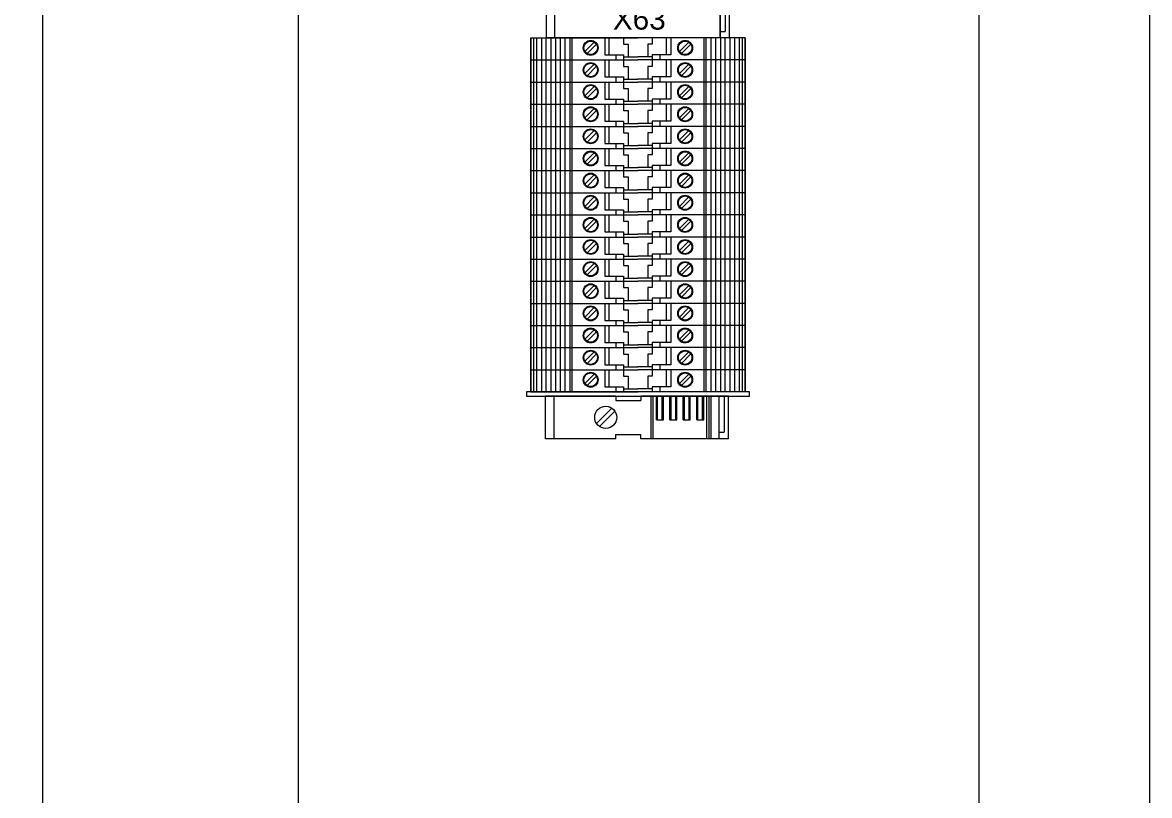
# Model space of a CAD drawing. Header units: millimetres. Extents: x -5035 to 14510, y -7775 to 12.
# Drawn here: x 1304.4 to 1569.2, y -2816.3 to -2634.7 of the extents above; entities that cross this region are included whole.
import ezdxf
from ezdxf.enums import TextEntityAlignment as Align

# ---------------------------------------------------------------- set-up
doc = ezdxf.new("R2010")
doc.units = ezdxf.units.MM
doc.layers.add('eProC - L2', color=41, linetype='Continuous', lineweight=20)
doc.styles.get("Standard").update_dxf_attribs({"font": 'arial.ttf'})

# ---------------------------------------------------------------- blocks, each defined once
blk = doc.blocks.new('eProC_Z_EK1+I-RE1')
at = {"layer": 'eProC - L2'}
for p, q in [((0, 0), (0, -20.65)), ((10, 0), (0, 0)), ((10, 0), (10, -43)), ((0, -1), (8.5, -1)), ((10, -2.2), (0, -2.2)), ((8.5, -2.2), (8.5, -1)), ((0, -4.2), (1, -4.2)), ((1, -4.59), (0, -4.59)), ((1, -5.09), (0, -5.09)), ((1, -5.84), (0, -5.84)), ((1, -6.11), (0, -6.11)), ((1, -7.21), (0, -7.21)), ((1, -7.49), (0, -7.49)), ((1, -8.99), (0, -8.99)), ((1, -9.26), (0, -9.26)), ((1, -10.36), (0, -10.36)), ((1, -10.64), (0, -10.64)), ((1, -12.14), (0, -12.14)), ((1, -12.42), (0, -12.42)), ((1, -13.52), (0, -13.52)), ((1, -13.79), (0, -13.79)), ((1, -15.29), (0, -15.29)), ((1, -15.57), (0, -15.57)), ((1, -16.67), (0, -16.67)), ((1, -16.94), (0, -16.94)), ((1, -17.69), (0, -17.69)), ((1, -18.19), (0, -18.19)), ((0, -20.65), (1, -20.65)), ((1, -26.45), (1, -20.65)), ((0, -26.45), (0, -43)), ((0, -26.45), (1, -26.45)), ((10, -41), (0, -41)), ((10, -43), (0, -43))]:
    blk.add_line(p, q, dxfattribs=at)
blk.add_lwpolyline([(10, -41), (1, -41), (1, -2.2), (10, -2.2)], close=True, dxfattribs=at)
blk.add_attdef('XXXX.X', text='', height=5, rotation=90, dxfattribs=at).set_placement((8.07, -21.18), align=Align.CENTER)
blk = doc.blocks.new('eProC_Z_00')
at = {"layer": 'eProC - L2'}
blk.add_lwpolyline([(0.99, 0), (0, 0), (0, -52.4), (0.99, -52.4)], close=True, dxfattribs=at)
blk = doc.blocks.new('eProC_Z_EK1')
at = {"layer": 'eProC - L2'}
for p, q in [((0, 0), (0, -20.65)), ((10, 0), (0, 0)), ((10, 0), (10, -20.65)), ((0, -1), (8.5, -1)), ((10, -2.2), (0, -2.2)), ((8.5, -2.2), (8.5, -1)), ((0, -4.2), (10, -4.2)), ((10, -4.59), (0, -4.59)), ((10, -5.09), (0, -5.09)), ((5.6, -5.84), (0, -5.84)), ((5.6, -6.11), (0, -6.11)), ((5.6, -7.21), (0, -7.21)), ((5.6, -7.49), (0, -7.49)), ((5.6, -7.49), (5.6, -5.84)), ((5.6, -8.99), (0, -8.99)), ((5.6, -9.26), (0, -9.26)), ((5.6, -10.36), (0, -10.36)), ((5.6, -10.64), (5.6, -8.99)), ((5.6, -10.64), (0, -10.64)), ((5.6, -12.14), (0, -12.14)), ((5.6, -12.42), (0, -12.42)), ((5.6, -13.79), (5.6, -12.14)), ((5.6, -13.52), (0, -13.52)), ((5.6, -13.79), (0, -13.79)), ((5.6, -15.29), (0, -15.29)), ((5.6, -15.57), (0, -15.57)), ((5.6, -16.94), (5.6, -15.29)), ((5.6, -16.67), (0, -16.67)), ((5.6, -16.94), (0, -16.94)), ((10, -17.69), (0, -17.69)), ((10, -18.19), (0, -18.19)), ((0, -20.65), (1, -20.65)), ((1, -26.45), (1, -20.65)), ((9, -26.45), (9, -20.65)), ((10, -20.65), (9, -20.65)), ((0, -26.45), (0, -43)), ((0, -26.45), (1, -26.45)), ((10, -26.45), (9, -26.45)), ((10, -26.45), (10, -43)), ((6.45, -31.01), (2.84, -27.4)), ((7.16, -30.3), (3.55, -26.69)), ((10, -41), (0, -41)), ((10, -43), (0, -43))]:
    blk.add_line(p, q, dxfattribs=at)
blk.add_circle((5, -28.85), 2.6, dxfattribs=at)

msp = doc.modelspace()

# ---------------------------------------------------------------- linework, layer by layer
at = {"layer": 'eProC - L2'}
for p, q in [((1569.21, -1759.46), (1569.21, -2759.46)), ((1423.81, -2638.25), (1449.01, -2638.25)), ((1423.81, -2643.45), (1423.81, -2638.25)), ((1423.81, -2638.25), (1423.81, -2643.45)), ((1424.51, -2638.25), (1424.51, -2643.45)), ((1425.17, -2638.25), (1425.17, -2643.45)), ((1426.33, -2638.25), (1426.33, -2643.45)), ((1427.39, -2638.25), (1427.39, -2643.45)), ((1428.55, -2638.25), (1428.55, -2643.45)), ((1429.62, -2638.25), (1429.62, -2643.45)), ((1430.78, -2638.25), (1430.78, -2643.45)), ((1431.85, -2638.25), (1431.85, -2643.45)), ((1433.01, -2638.25), (1433.01, -2643.45)), ((1433.52, -2638.25), (1433.52, -2643.45)), ((1438.76, -2639.25), (1436.55, -2641.45)), ((1439.26, -2639.74), (1437.05, -2641.95)), ((1441.26, -2638.25), (1441.26, -2642.25)), ((1442.26, -2642.25), (1442.26, -2638.25)), ((1445.66, -2638.25), (1445.66, -2639.75)), ((1445.66, -2639.75), (1446.71, -2639.75)), ((1446.71, -2639.75), (1446.71, -2642.75)), ((1474.21, -2638.25), (1449.01, -2638.25)), ((1451.31, -2639.75), (1451.31, -2642.75)), ((1452.36, -2639.75), (1451.31, -2639.75)), ((1452.36, -2638.25), (1452.36, -2639.75)), ((1455.76, -2642.25), (1455.76, -2638.25)), ((1456.76, -2638.25), (1456.76, -2642.25)), ((1460.96, -2639.25), (1458.75, -2641.45)), ((1461.46, -2639.74), (1459.25, -2641.95)), ((1464.49, -2638.25), (1464.49, -2643.45)), ((1465, -2638.25), (1465, -2643.45)), ((1466.16, -2638.25), (1466.16, -2643.45)), ((1467.23, -2638.25), (1467.23, -2643.45)), ((1468.39, -2638.25), (1468.39, -2643.45)), ((1469.46, -2638.25), (1469.46, -2643.45)), ((1470.62, -2638.25), (1470.62, -2643.45)), ((1471.68, -2638.25), (1471.68, -2643.45)), ((1472.84, -2638.25), (1472.84, -2643.45)), ((1473.5, -2638.25), (1473.5, -2643.45)), ((1474.21, -2643.45), (1474.21, -2638.25)), ((1474.21, -2638.25), (1474.21, -2643.45)), ((1441.26, -2642.25), (1445.66, -2642.25)), ((1443.86, -2642.25), (1443.86, -2643.45)), ((1445.66, -2642.25), (1445.66, -2643.45)), ((1456.76, -2642.25), (1452.36, -2642.25)), ((1452.36, -2642.25), (1452.36, -2643.45)), ((1454.16, -2642.25), (1454.16, -2643.45)), ((1423.81, -2643.45), (1449.01, -2643.45)), ((1423.81, -2648.65), (1423.81, -2643.45)), ((1423.81, -2643.45), (1423.81, -2648.65)), ((1423.81, -2643.45), (1449.01, -2643.45)), ((1424.51, -2643.45), (1424.51, -2648.65)), ((1425.17, -2643.45), (1425.17, -2648.65)), ((1426.33, -2643.45), (1426.33, -2648.65)), ((1427.39, -2643.45), (1427.39, -2648.65)), ((1428.55, -2643.45), (1428.55, -2648.65)), ((1429.62, -2643.45), (1429.62, -2648.65)), ((1430.78, -2643.45), (1430.78, -2648.65)), ((1431.85, -2643.45), (1431.85, -2648.65)), ((1433.01, -2643.45), (1433.01, -2648.65)), ((1433.52, -2643.45), (1433.52, -2648.65)), ((1438.76, -2644.45), (1436.55, -2646.65)), ((1439.26, -2644.94), (1437.05, -2647.15)), ((1441.26, -2643.45), (1441.26, -2647.45)), ((1442.26, -2647.45), (1442.26, -2643.45)), ((1445.66, -2642.75), (1449.01, -2642.75)), ((1445.66, -2643.45), (1445.66, -2644.95)), ((1445.66, -2644.95), (1446.71, -2644.95)), ((1446.71, -2644.95), (1446.71, -2647.95)), ((1452.36, -2642.75), (1449.01, -2642.75)), ((1474.21, -2643.45), (1449.01, -2643.45)), ((1474.21, -2643.45), (1449.01, -2643.45)), ((1451.31, -2644.95), (1451.31, -2647.95)), ((1452.36, -2644.95), (1451.31, -2644.95)), ((1452.36, -2643.45), (1452.36, -2644.95)), ((1455.76, -2647.45), (1455.76, -2643.45)), ((1456.76, -2643.45), (1456.76, -2647.45)), ((1460.96, -2644.45), (1458.75, -2646.65)), ((1461.46, -2644.94), (1459.25, -2647.15)), ((1464.49, -2643.45), (1464.49, -2648.65)), ((1465, -2643.45), (1465, -2648.65)), ((1466.16, -2643.45), (1466.16, -2648.65)), ((1467.23, -2643.45), (1467.23, -2648.65)), ((1468.39, -2643.45), (1468.39, -2648.65)), ((1469.46, -2643.45), (1469.46, -2648.65)), ((1470.62, -2643.45), (1470.62, -2648.65)), ((1471.68, -2643.45), (1471.68, -2648.65)), ((1472.84, -2643.45), (1472.84, -2648.65)), ((1473.5, -2643.45), (1473.5, -2648.65)), ((1474.21, -2648.65), (1474.21, -2643.45)), ((1474.21, -2643.45), (1474.21, -2648.65)), ((1441.26, -2647.45), (1445.66, -2647.45)), ((1443.86, -2647.45), (1443.86, -2648.65)), ((1445.66, -2647.45), (1445.66, -2648.65)), ((1445.66, -2647.95), (1449.01, -2647.95)), ((1452.36, -2647.95), (1449.01, -2647.95)), ((1456.76, -2647.45), (1452.36, -2647.45)), ((1452.36, -2647.45), (1452.36, -2648.65)), ((1454.16, -2647.45), (1454.16, -2648.65)), ((1423.81, -2648.65), (1449.01, -2648.65)), ((1423.81, -2653.85), (1423.81, -2648.65)), ((1423.81, -2648.65), (1423.81, -2653.85)), ((1423.81, -2648.65), (1449.01, -2648.65)), ((1424.51, -2648.65), (1424.51, -2653.85)), ((1425.17, -2648.65), (1425.17, -2653.85)), ((1426.33, -2648.65), (1426.33, -2653.85)), ((1427.39, -2648.65), (1427.39, -2653.85)), ((1428.55, -2648.65), (1428.55, -2653.85)), ((1429.62, -2648.65), (1429.62, -2653.85)), ((1430.78, -2648.65), (1430.78, -2653.85)), ((1431.85, -2648.65), (1431.85, -2653.85)), ((1433.01, -2648.65), (1433.01, -2653.85)), ((1433.52, -2648.65), (1433.52, -2653.85)), ((1438.76, -2649.65), (1436.55, -2651.85)), ((1439.26, -2650.14), (1437.05, -2652.35)), ((1441.26, -2648.65), (1441.26, -2652.65)), ((1442.26, -2652.65), (1442.26, -2648.65)), ((1445.66, -2648.65), (1445.66, -2650.15)), ((1445.66, -2650.15), (1446.71, -2650.15)), ((1446.71, -2650.15), (1446.71, -2653.15)), ((1474.21, -2648.65), (1449.01, -2648.65)), ((1474.21, -2648.65), (1449.01, -2648.65)), ((1451.31, -2650.15), (1451.31, -2653.15)), ((1452.36, -2650.15), (1451.31, -2650.15)), ((1452.36, -2648.65), (1452.36, -2650.15)), ((1455.76, -2652.65), (1455.76, -2648.65)), ((1456.76, -2648.65), (1456.76, -2652.65)), ((1460.96, -2649.65), (1458.75, -2651.85)), ((1461.46, -2650.14), (1459.25, -2652.35)), ((1464.49, -2648.65), (1464.49, -2653.85)), ((1465, -2648.65), (1465, -2653.85)), ((1466.16, -2648.65), (1466.16, -2653.85)), ((1467.23, -2648.65), (1467.23, -2653.85)), ((1468.39, -2648.65), (1468.39, -2653.85)), ((1469.46, -2648.65), (1469.46, -2653.85)), ((1470.62, -2648.65), (1470.62, -2653.85)), ((1471.68, -2648.65), (1471.68, -2653.85)), ((1472.84, -2648.65), (1472.84, -2653.85)), ((1473.5, -2648.65), (1473.5, -2653.85)), ((1474.21, -2653.85), (1474.21, -2648.65)), ((1474.21, -2648.65), (1474.21, -2653.85)), ((1441.26, -2652.65), (1445.66, -2652.65)), ((1443.86, -2652.65), (1443.86, -2653.85)), ((1445.66, -2652.65), (1445.66, -2653.85)), ((1445.66, -2653.15), (1449.01, -2653.15)), ((1452.36, -2653.15), (1449.01, -2653.15)), ((1456.76, -2652.65), (1452.36, -2652.65)), ((1452.36, -2652.65), (1452.36, -2653.85)), ((1454.16, -2652.65), (1454.16, -2653.85)), ((1423.81, -2653.85), (1449.01, -2653.85)), ((1423.81, -2659.05), (1423.81, -2653.85)), ((1423.81, -2653.85), (1423.81, -2659.05)), ((1423.81, -2653.85), (1449.01, -2653.85)), ((1424.51, -2653.85), (1424.51, -2659.05)), ((1425.17, -2653.85), (1425.17, -2659.05)), ((1426.33, -2653.85), (1426.33, -2659.05)), ((1427.39, -2653.85), (1427.39, -2659.05)), ((1428.55, -2653.85), (1428.55, -2659.05)), ((1429.62, -2653.85), (1429.62, -2659.05)), ((1430.78, -2653.85), (1430.78, -2659.05)), ((1431.85, -2653.85), (1431.85, -2659.05)), ((1433.01, -2653.85), (1433.01, -2659.05)), ((1433.52, -2653.85), (1433.52, -2659.05)), ((1438.76, -2654.85), (1436.55, -2657.05)), ((1439.26, -2655.34), (1437.05, -2657.55)), ((1441.26, -2653.85), (1441.26, -2657.85)), ((1442.26, -2657.85), (1442.26, -2653.85)), ((1445.66, -2653.85), (1445.66, -2655.35)), ((1445.66, -2655.35), (1446.71, -2655.35)), ((1446.71, -2655.35), (1446.71, -2658.35)), ((1474.21, -2653.85), (1449.01, -2653.85)), ((1474.21, -2653.85), (1449.01, -2653.85)), ((1451.31, -2655.35), (1451.31, -2658.35)), ((1452.36, -2655.35), (1451.31, -2655.35)), ((1452.36, -2653.85), (1452.36, -2655.35)), ((1455.76, -2657.85), (1455.76, -2653.85)), ((1456.76, -2653.85), (1456.76, -2657.85)), ((1460.96, -2654.85), (1458.75, -2657.05)), ((1461.46, -2655.34), (1459.25, -2657.55)), ((1464.49, -2653.85), (1464.49, -2659.05)), ((1465, -2653.85), (1465, -2659.05)), ((1466.16, -2653.85), (1466.16, -2659.05)), ((1467.23, -2653.85), (1467.23, -2659.05)), ((1468.39, -2653.85), (1468.39, -2659.05)), ((1469.46, -2653.85), (1469.46, -2659.05)), ((1470.62, -2653.85), (1470.62, -2659.05)), ((1471.68, -2653.85), (1471.68, -2659.05)), ((1472.84, -2653.85), (1472.84, -2659.05)), ((1473.5, -2653.85), (1473.5, -2659.05)), ((1474.21, -2659.05), (1474.21, -2653.85)), ((1474.21, -2653.85), (1474.21, -2659.05)), ((1441.26, -2657.85), (1445.66, -2657.85)), ((1443.86, -2657.85), (1443.86, -2659.05)), ((1445.66, -2657.85), (1445.66, -2659.05)), ((1445.66, -2658.35), (1449.01, -2658.35)), ((1452.36, -2658.35), (1449.01, -2658.35)), ((1456.76, -2657.85), (1452.36, -2657.85)), ((1452.36, -2657.85), (1452.36, -2659.05)), ((1454.16, -2657.85), (1454.16, -2659.05)), ((1423.81, -2659.05), (1449.01, -2659.05)), ((1423.81, -2664.25), (1423.81, -2659.05)), ((1423.81, -2659.05), (1423.81, -2664.25)), ((1423.81, -2659.05), (1449.01, -2659.05)), ((1424.51, -2659.05), (1424.51, -2664.25)), ((1425.17, -2659.05), (1425.17, -2664.25)), ((1426.33, -2659.05), (1426.33, -2664.25)), ((1427.39, -2659.05), (1427.39, -2664.25)), ((1428.55, -2659.05), (1428.55, -2664.25)), ((1429.62, -2659.05), (1429.62, -2664.25)), ((1430.78, -2659.05), (1430.78, -2664.25)), ((1431.85, -2659.05), (1431.85, -2664.25)), ((1433.01, -2659.05), (1433.01, -2664.25)), ((1433.52, -2659.05), (1433.52, -2664.25)), ((1438.76, -2660.05), (1436.55, -2662.25)), ((1439.26, -2660.54), (1437.05, -2662.75)), ((1441.26, -2659.05), (1441.26, -2663.05)), ((1442.26, -2663.05), (1442.26, -2659.05)), ((1445.66, -2659.05), (1445.66, -2660.55)), ((1445.66, -2660.55), (1446.71, -2660.55)), ((1446.71, -2660.55), (1446.71, -2663.55)), ((1474.21, -2659.05), (1449.01, -2659.05)), ((1474.21, -2659.05), (1449.01, -2659.05)), ((1451.31, -2660.55), (1451.31, -2663.55)), ((1452.36, -2660.55), (1451.31, -2660.55)), ((1452.36, -2659.05), (1452.36, -2660.55)), ((1455.76, -2663.05), (1455.76, -2659.05)), ((1456.76, -2659.05), (1456.76, -2663.05)), ((1460.96, -2660.05), (1458.75, -2662.25)), ((1461.46, -2660.54), (1459.25, -2662.75)), ((1464.49, -2659.05), (1464.49, -2664.25)), ((1465, -2659.05), (1465, -2664.25)), ((1466.16, -2659.05), (1466.16, -2664.25)), ((1467.23, -2659.05), (1467.23, -2664.25)), ((1468.39, -2659.05), (1468.39, -2664.25)), ((1469.46, -2659.05), (1469.46, -2664.25)), ((1470.62, -2659.05), (1470.62, -2664.25)), ((1471.68, -2659.05), (1471.68, -2664.25)), ((1472.84, -2659.05), (1472.84, -2664.25)), ((1473.5, -2659.05), (1473.5, -2664.25)), ((1474.21, -2664.25), (1474.21, -2659.05)), ((1474.21, -2659.05), (1474.21, -2664.25)), ((1441.26, -2663.05), (1445.66, -2663.05)), ((1443.86, -2663.05), (1443.86, -2664.25)), ((1445.66, -2663.05), (1445.66, -2664.25)), ((1445.66, -2663.55), (1449.01, -2663.55)), ((1452.36, -2663.55), (1449.01, -2663.55)), ((1456.76, -2663.05), (1452.36, -2663.05)), ((1452.36, -2663.05), (1452.36, -2664.25)), ((1454.16, -2663.05), (1454.16, -2664.25)), ((1423.81, -2664.25), (1449.01, -2664.25)), ((1423.81, -2669.45), (1423.81, -2664.25)), ((1423.81, -2664.25), (1423.81, -2669.45)), ((1423.81, -2664.25), (1449.01, -2664.25)), ((1424.51, -2664.25), (1424.51, -2669.45)), ((1425.17, -2664.25), (1425.17, -2669.45)), ((1426.33, -2664.25), (1426.33, -2669.45)), ((1427.39, -2664.25), (1427.39, -2669.45)), ((1428.55, -2664.25), (1428.55, -2669.45)), ((1429.62, -2664.25), (1429.62, -2669.45)), ((1430.78, -2664.25), (1430.78, -2669.45)), ((1431.85, -2664.25), (1431.85, -2669.45)), ((1433.01, -2664.25), (1433.01, -2669.45)), ((1433.52, -2664.25), (1433.52, -2669.45)), ((1438.76, -2665.25), (1436.55, -2667.45)), ((1439.26, -2665.74), (1437.05, -2667.95)), ((1441.26, -2664.25), (1441.26, -2668.25)), ((1442.26, -2668.25), (1442.26, -2664.25)), ((1445.66, -2664.25), (1445.66, -2665.75)), ((1445.66, -2665.75), (1446.71, -2665.75)), ((1446.71, -2665.75), (1446.71, -2668.75)), ((1474.21, -2664.25), (1449.01, -2664.25)), ((1474.21, -2664.25), (1449.01, -2664.25)), ((1451.31, -2665.75), (1451.31, -2668.75)), ((1452.36, -2665.75), (1451.31, -2665.75)), ((1452.36, -2664.25), (1452.36, -2665.75)), ((1455.76, -2668.25), (1455.76, -2664.25)), ((1456.76, -2664.25), (1456.76, -2668.25)), ((1460.96, -2665.25), (1458.75, -2667.45)), ((1461.46, -2665.74), (1459.25, -2667.95)), ((1464.49, -2664.25), (1464.49, -2669.45)), ((1465, -2664.25), (1465, -2669.45)), ((1466.16, -2664.25), (1466.16, -2669.45)), ((1467.23, -2664.25), (1467.23, -2669.45)), ((1468.39, -2664.25), (1468.39, -2669.45)), ((1469.46, -2664.25), (1469.46, -2669.45)), ((1470.62, -2664.25), (1470.62, -2669.45)), ((1471.68, -2664.25), (1471.68, -2669.45)), ((1472.84, -2664.25), (1472.84, -2669.45)), ((1473.5, -2664.25), (1473.5, -2669.45)), ((1474.21, -2669.45), (1474.21, -2664.25)), ((1474.21, -2664.25), (1474.21, -2669.45)), ((1441.26, -2668.25), (1445.66, -2668.25)), ((1443.86, -2668.25), (1443.86, -2669.45)), ((1445.66, -2668.25), (1445.66, -2669.45)), ((1445.66, -2668.75), (1449.01, -2668.75)), ((1452.36, -2668.75), (1449.01, -2668.75)), ((1456.76, -2668.25), (1452.36, -2668.25)), ((1452.36, -2668.25), (1452.36, -2669.45)), ((1454.16, -2668.25), (1454.16, -2669.45)), ((1423.81, -2669.45), (1449.01, -2669.45)), ((1423.81, -2674.65), (1423.81, -2669.45)), ((1423.81, -2669.45), (1423.81, -2674.65)), ((1423.81, -2669.45), (1449.01, -2669.45)), ((1424.51, -2669.45), (1424.51, -2674.65)), ((1425.17, -2669.45), (1425.17, -2674.65)), ((1426.33, -2669.45), (1426.33, -2674.65)), ((1427.39, -2669.45), (1427.39, -2674.65)), ((1428.55, -2669.45), (1428.55, -2674.65)), ((1429.62, -2669.45), (1429.62, -2674.65)), ((1430.78, -2669.45), (1430.78, -2674.65)), ((1431.85, -2669.45), (1431.85, -2674.65)), ((1433.01, -2669.45), (1433.01, -2674.65)), ((1433.52, -2669.45), (1433.52, -2674.65)), ((1438.76, -2670.45), (1436.55, -2672.65)), ((1439.26, -2670.94), (1437.05, -2673.15)), ((1441.26, -2669.45), (1441.26, -2673.45)), ((1442.26, -2673.45), (1442.26, -2669.45)), ((1445.66, -2669.45), (1445.66, -2670.95)), ((1445.66, -2670.95), (1446.71, -2670.95)), ((1446.71, -2670.95), (1446.71, -2673.95)), ((1474.21, -2669.45), (1449.01, -2669.45)), ((1474.21, -2669.45), (1449.01, -2669.45)), ((1451.31, -2670.95), (1451.31, -2673.95)), ((1452.36, -2670.95), (1451.31, -2670.95)), ((1452.36, -2669.45), (1452.36, -2670.95)), ((1455.76, -2673.45), (1455.76, -2669.45)), ((1456.76, -2669.45), (1456.76, -2673.45)), ((1460.96, -2670.45), (1458.75, -2672.65)), ((1461.46, -2670.94), (1459.25, -2673.15)), ((1464.49, -2669.45), (1464.49, -2674.65)), ((1465, -2669.45), (1465, -2674.65)), ((1466.16, -2669.45), (1466.16, -2674.65)), ((1467.23, -2669.45), (1467.23, -2674.65)), ((1468.39, -2669.45), (1468.39, -2674.65)), ((1469.46, -2669.45), (1469.46, -2674.65)), ((1470.62, -2669.45), (1470.62, -2674.65)), ((1471.68, -2669.45), (1471.68, -2674.65)), ((1472.84, -2669.45), (1472.84, -2674.65)), ((1473.5, -2669.45), (1473.5, -2674.65)), ((1474.21, -2674.65), (1474.21, -2669.45)), ((1474.21, -2669.45), (1474.21, -2674.65)), ((1441.26, -2673.45), (1445.66, -2673.45)), ((1443.86, -2673.45), (1443.86, -2674.65)), ((1445.66, -2673.45), (1445.66, -2674.65)), ((1445.66, -2673.95), (1449.01, -2673.95)), ((1452.36, -2673.95), (1449.01, -2673.95)), ((1456.76, -2673.45), (1452.36, -2673.45)), ((1452.36, -2673.45), (1452.36, -2674.65)), ((1454.16, -2673.45), (1454.16, -2674.65)), ((1423.81, -2674.65), (1449.01, -2674.65)), ((1423.81, -2679.85), (1423.81, -2674.65)), ((1423.81, -2674.65), (1423.81, -2679.85)), ((1423.81, -2674.65), (1449.01, -2674.65)), ((1424.51, -2674.65), (1424.51, -2679.85)), ((1425.17, -2674.65), (1425.17, -2679.85)), ((1426.33, -2674.65), (1426.33, -2679.85)), ((1427.39, -2674.65), (1427.39, -2679.85)), ((1428.55, -2674.65), (1428.55, -2679.85)), ((1429.62, -2674.65), (1429.62, -2679.85)), ((1430.78, -2674.65), (1430.78, -2679.85)), ((1431.85, -2674.65), (1431.85, -2679.85)), ((1433.01, -2674.65), (1433.01, -2679.85)), ((1433.52, -2674.65), (1433.52, -2679.85)), ((1438.76, -2675.65), (1436.55, -2677.85)), ((1439.26, -2676.14), (1437.05, -2678.35)), ((1441.26, -2674.65), (1441.26, -2678.65)), ((1442.26, -2678.65), (1442.26, -2674.65)), ((1445.66, -2674.65), (1445.66, -2676.15)), ((1445.66, -2676.15), (1446.71, -2676.15)), ((1446.71, -2676.15), (1446.71, -2679.15)), ((1474.21, -2674.65), (1449.01, -2674.65)), ((1474.21, -2674.65), (1449.01, -2674.65)), ((1451.31, -2676.15), (1451.31, -2679.15)), ((1452.36, -2676.15), (1451.31, -2676.15)), ((1452.36, -2674.65), (1452.36, -2676.15)), ((1455.76, -2678.65), (1455.76, -2674.65)), ((1456.76, -2674.65), (1456.76, -2678.65)), ((1460.96, -2675.65), (1458.75, -2677.85)), ((1461.46, -2676.14), (1459.25, -2678.35)), ((1464.49, -2674.65), (1464.49, -2679.85)), ((1465, -2674.65), (1465, -2679.85)), ((1466.16, -2674.65), (1466.16, -2679.85)), ((1467.23, -2674.65), (1467.23, -2679.85)), ((1468.39, -2674.65), (1468.39, -2679.85)), ((1469.46, -2674.65), (1469.46, -2679.85)), ((1470.62, -2674.65), (1470.62, -2679.85)), ((1471.68, -2674.65), (1471.68, -2679.85)), ((1472.84, -2674.65), (1472.84, -2679.85)), ((1473.5, -2674.65), (1473.5, -2679.85)), ((1474.21, -2679.85), (1474.21, -2674.65)), ((1474.21, -2674.65), (1474.21, -2679.85)), ((1441.26, -2678.65), (1445.66, -2678.65)), ((1443.86, -2678.65), (1443.86, -2679.85)), ((1445.66, -2678.65), (1445.66, -2679.85)), ((1445.66, -2679.15), (1449.01, -2679.15)), ((1452.36, -2679.15), (1449.01, -2679.15)), ((1456.76, -2678.65), (1452.36, -2678.65)), ((1452.36, -2678.65), (1452.36, -2679.85)), ((1454.16, -2678.65), (1454.16, -2679.85)), ((1423.81, -2679.85), (1449.01, -2679.85)), ((1423.81, -2679.85), (1449.01, -2679.85)), ((1423.81, -2685.05), (1423.81, -2679.85)), ((1423.81, -2679.85), (1423.81, -2685.05)), ((1424.51, -2679.85), (1424.51, -2685.05)), ((1425.17, -2679.85), (1425.17, -2685.05)), ((1426.33, -2679.85), (1426.33, -2685.05)), ((1427.39, -2679.85), (1427.39, -2685.05)), ((1428.55, -2679.85), (1428.55, -2685.05)), ((1429.62, -2679.85), (1429.62, -2685.05)), ((1430.78, -2679.85), (1430.78, -2685.05)), ((1431.85, -2679.85), (1431.85, -2685.05)), ((1433.01, -2679.85), (1433.01, -2685.05)), ((1433.52, -2679.85), (1433.52, -2685.05)), ((1438.76, -2680.85), (1436.55, -2683.05)), ((1439.26, -2681.34), (1437.05, -2683.55)), ((1441.26, -2679.85), (1441.26, -2683.85)), ((1442.26, -2683.85), (1442.26, -2679.85)), ((1445.66, -2679.85), (1445.66, -2681.35)), ((1445.66, -2681.35), (1446.71, -2681.35)), ((1446.71, -2681.35), (1446.71, -2684.35)), ((1474.21, -2679.85), (1449.01, -2679.85)), ((1474.21, -2679.85), (1449.01, -2679.85)), ((1451.31, -2681.35), (1451.31, -2684.35)), ((1452.36, -2681.35), (1451.31, -2681.35)), ((1452.36, -2679.85), (1452.36, -2681.35)), ((1455.76, -2683.85), (1455.76, -2679.85)), ((1456.76, -2679.85), (1456.76, -2683.85)), ((1460.96, -2680.85), (1458.75, -2683.05)), ((1461.46, -2681.34), (1459.25, -2683.55)), ((1464.49, -2679.85), (1464.49, -2685.05)), ((1465, -2679.85), (1465, -2685.05)), ((1466.16, -2679.85), (1466.16, -2685.05)), ((1467.23, -2679.85), (1467.23, -2685.05)), ((1468.39, -2679.85), (1468.39, -2685.05)), ((1469.46, -2679.85), (1469.46, -2685.05)), ((1470.62, -2679.85), (1470.62, -2685.05)), ((1471.68, -2679.85), (1471.68, -2685.05)), ((1472.84, -2679.85), (1472.84, -2685.05)), ((1473.5, -2679.85), (1473.5, -2685.05)), ((1474.21, -2685.05), (1474.21, -2679.85)), ((1474.21, -2679.85), (1474.21, -2685.05)), ((1423.81, -2685.05), (1449.01, -2685.05)), ((1423.81, -2690.25), (1423.81, -2685.05)), ((1423.81, -2685.05), (1423.81, -2690.25)), ((1423.81, -2685.05), (1449.01, -2685.05)), ((1424.51, -2685.05), (1424.51, -2690.25)), ((1425.17, -2685.05), (1425.17, -2690.25)), ((1426.33, -2685.05), (1426.33, -2690.25)), ((1427.39, -2685.05), (1427.39, -2690.25)), ((1428.55, -2685.05), (1428.55, -2690.25)), ((1429.62, -2685.05), (1429.62, -2690.25)), ((1430.78, -2685.05), (1430.78, -2690.25)), ((1431.85, -2685.05), (1431.85, -2690.25)), ((1433.01, -2685.05), (1433.01, -2690.25)), ((1433.52, -2685.05), (1433.52, -2690.25)), ((1441.26, -2683.85), (1445.66, -2683.85)), ((1441.26, -2685.05), (1441.26, -2689.05)), ((1442.26, -2689.05), (1442.26, -2685.05)), ((1443.86, -2683.85), (1443.86, -2685.05)), ((1445.66, -2683.85), (1445.66, -2685.05)), ((1445.66, -2684.35), (1449.01, -2684.35)), ((1445.66, -2685.05), (1445.66, -2686.55)), ((1452.36, -2684.35), (1449.01, -2684.35)), ((1474.21, -2685.05), (1449.01, -2685.05)), ((1474.21, -2685.05), (1449.01, -2685.05)), ((1456.76, -2683.85), (1452.36, -2683.85)), ((1452.36, -2683.85), (1452.36, -2685.05)), ((1452.36, -2685.05), (1452.36, -2686.55)), ((1454.16, -2683.85), (1454.16, -2685.05)), ((1455.76, -2689.05), (1455.76, -2685.05)), ((1456.76, -2685.05), (1456.76, -2689.05)), ((1464.49, -2685.05), (1464.49, -2690.25)), ((1465, -2685.05), (1465, -2690.25)), ((1466.16, -2685.05), (1466.16, -2690.25)), ((1467.23, -2685.05), (1467.23, -2690.25)), ((1468.39, -2685.05), (1468.39, -2690.25)), ((1469.46, -2685.05), (1469.46, -2690.25)), ((1470.62, -2685.05), (1470.62, -2690.25)), ((1471.68, -2685.05), (1471.68, -2690.25)), ((1472.84, -2685.05), (1472.84, -2690.25)), ((1473.5, -2685.05), (1473.5, -2690.25)), ((1474.21, -2690.25), (1474.21, -2685.05)), ((1474.21, -2685.05), (1474.21, -2690.25)), ((1438.76, -2686.05), (1436.55, -2688.25)), ((1439.26, -2686.54), (1437.05, -2688.75)), ((1445.66, -2686.55), (1446.71, -2686.55)), ((1446.71, -2686.55), (1446.71, -2689.55)), ((1451.31, -2686.55), (1451.31, -2689.55)), ((1452.36, -2686.55), (1451.31, -2686.55)), ((1460.96, -2686.05), (1458.75, -2688.25)), ((1461.46, -2686.54), (1459.25, -2688.75)), ((1423.81, -2690.25), (1449.01, -2690.25)), ((1423.81, -2695.45), (1423.81, -2690.25)), ((1423.81, -2690.25), (1423.81, -2695.45)), ((1423.81, -2690.25), (1449.01, -2690.25)), ((1424.51, -2690.25), (1424.51, -2695.45)), ((1425.17, -2690.25), (1425.17, -2695.45)), ((1426.33, -2690.25), (1426.33, -2695.45)), ((1427.39, -2690.25), (1427.39, -2695.45)), ((1428.55, -2690.25), (1428.55, -2695.45)), ((1429.62, -2690.25), (1429.62, -2695.45)), ((1430.78, -2690.25), (1430.78, -2695.45)), ((1431.85, -2690.25), (1431.85, -2695.45)), ((1433.01, -2690.25), (1433.01, -2695.45)), ((1433.52, -2690.25), (1433.52, -2695.45)), ((1441.26, -2689.05), (1445.66, -2689.05)), ((1441.26, -2690.25), (1441.26, -2694.25)), ((1442.26, -2694.25), (1442.26, -2690.25)), ((1443.86, -2689.05), (1443.86, -2690.25)), ((1445.66, -2689.05), (1445.66, -2690.25)), ((1445.66, -2689.55), (1449.01, -2689.55)), ((1445.66, -2690.25), (1445.66, -2691.75)), ((1452.36, -2689.55), (1449.01, -2689.55)), ((1474.21, -2690.25), (1449.01, -2690.25)), ((1474.21, -2690.25), (1449.01, -2690.25)), ((1456.76, -2689.05), (1452.36, -2689.05)), ((1452.36, -2689.05), (1452.36, -2690.25)), ((1452.36, -2690.25), (1452.36, -2691.75)), ((1454.16, -2689.05), (1454.16, -2690.25)), ((1455.76, -2694.25), (1455.76, -2690.25)), ((1456.76, -2690.25), (1456.76, -2694.25)), ((1464.49, -2690.25), (1464.49, -2695.45)), ((1465, -2690.25), (1465, -2695.45)), ((1466.16, -2690.25), (1466.16, -2695.45)), ((1467.23, -2690.25), (1467.23, -2695.45)), ((1468.39, -2690.25), (1468.39, -2695.45)), ((1469.46, -2690.25), (1469.46, -2695.45)), ((1470.62, -2690.25), (1470.62, -2695.45)), ((1471.68, -2690.25), (1471.68, -2695.45)), ((1472.84, -2690.25), (1472.84, -2695.45)), ((1473.5, -2690.25), (1473.5, -2695.45)), ((1474.21, -2695.45), (1474.21, -2690.25)), ((1474.21, -2690.25), (1474.21, -2695.45)), ((1438.76, -2691.25), (1436.55, -2693.45)), ((1439.26, -2691.74), (1437.05, -2693.95)), ((1445.66, -2691.75), (1446.71, -2691.75)), ((1446.71, -2691.75), (1446.71, -2694.75)), ((1451.31, -2691.75), (1451.31, -2694.75)), ((1452.36, -2691.75), (1451.31, -2691.75)), ((1460.96, -2691.25), (1458.75, -2693.45)), ((1461.46, -2691.74), (1459.25, -2693.95)), ((1423.81, -2695.45), (1449.01, -2695.45)), ((1423.81, -2700.65), (1423.81, -2695.45)), ((1423.81, -2695.45), (1423.81, -2700.65)), ((1423.81, -2695.45), (1449.01, -2695.45)), ((1424.51, -2695.45), (1424.51, -2700.65)), ((1425.17, -2695.45), (1425.17, -2700.65)), ((1426.33, -2695.45), (1426.33, -2700.65)), ((1427.39, -2695.45), (1427.39, -2700.65)), ((1428.55, -2695.45), (1428.55, -2700.65)), ((1429.62, -2695.45), (1429.62, -2700.65)), ((1430.78, -2695.45), (1430.78, -2700.65)), ((1431.85, -2695.45), (1431.85, -2700.65)), ((1433.01, -2695.45), (1433.01, -2700.65)), ((1433.52, -2695.45), (1433.52, -2700.65)), ((1441.26, -2694.25), (1445.66, -2694.25)), ((1441.26, -2695.45), (1441.26, -2699.45)), ((1442.26, -2699.45), (1442.26, -2695.45)), ((1443.86, -2694.25), (1443.86, -2695.45)), ((1445.66, -2694.25), (1445.66, -2695.45)), ((1445.66, -2694.75), (1449.01, -2694.75)), ((1445.66, -2695.45), (1445.66, -2696.95)), ((1452.36, -2694.75), (1449.01, -2694.75)), ((1474.21, -2695.45), (1449.01, -2695.45)), ((1474.21, -2695.45), (1449.01, -2695.45)), ((1456.76, -2694.25), (1452.36, -2694.25)), ((1452.36, -2694.25), (1452.36, -2695.45)), ((1452.36, -2695.45), (1452.36, -2696.95)), ((1454.16, -2694.25), (1454.16, -2695.45)), ((1455.76, -2699.45), (1455.76, -2695.45)), ((1456.76, -2695.45), (1456.76, -2699.45)), ((1464.49, -2695.45), (1464.49, -2700.65)), ((1465, -2695.45), (1465, -2700.65)), ((1466.16, -2695.45), (1466.16, -2700.65)), ((1467.23, -2695.45), (1467.23, -2700.65)), ((1468.39, -2695.45), (1468.39, -2700.65)), ((1469.46, -2695.45), (1469.46, -2700.65)), ((1470.62, -2695.45), (1470.62, -2700.65)), ((1471.68, -2695.45), (1471.68, -2700.65)), ((1472.84, -2695.45), (1472.84, -2700.65)), ((1473.5, -2695.45), (1473.5, -2700.65)), ((1474.21, -2700.65), (1474.21, -2695.45)), ((1474.21, -2695.45), (1474.21, -2700.65)), ((1438.76, -2696.45), (1436.55, -2698.65)), ((1439.26, -2696.94), (1437.05, -2699.15)), ((1445.66, -2696.95), (1446.71, -2696.95)), ((1446.71, -2696.95), (1446.71, -2699.95)), ((1451.31, -2696.95), (1451.31, -2699.95)), ((1452.36, -2696.95), (1451.31, -2696.95)), ((1460.96, -2696.45), (1458.75, -2698.65)), ((1461.46, -2696.94), (1459.25, -2699.15)), ((1423.81, -2700.65), (1449.01, -2700.65)), ((1423.81, -2700.65), (1449.01, -2700.65)), ((1423.81, -2705.85), (1423.81, -2700.65)), ((1423.81, -2700.65), (1423.81, -2705.85)), ((1424.51, -2700.65), (1424.51, -2705.85)), ((1425.17, -2700.65), (1425.17, -2705.85)), ((1426.33, -2700.65), (1426.33, -2705.85)), ((1427.39, -2700.65), (1427.39, -2705.85)), ((1428.55, -2700.65), (1428.55, -2705.85)), ((1429.62, -2700.65), (1429.62, -2705.85)), ((1430.78, -2700.65), (1430.78, -2705.85)), ((1431.85, -2700.65), (1431.85, -2705.85)), ((1433.01, -2700.65), (1433.01, -2705.85)), ((1433.52, -2700.65), (1433.52, -2705.85)), ((1441.26, -2699.45), (1445.66, -2699.45)), ((1441.26, -2700.65), (1441.26, -2704.65)), ((1442.26, -2704.65), (1442.26, -2700.65)), ((1443.86, -2699.45), (1443.86, -2700.65)), ((1445.66, -2699.45), (1445.66, -2700.65)), ((1445.66, -2699.95), (1449.01, -2699.95)), ((1445.66, -2700.65), (1445.66, -2702.15)), ((1452.36, -2699.95), (1449.01, -2699.95)), ((1474.21, -2700.65), (1449.01, -2700.65)), ((1474.21, -2700.65), (1449.01, -2700.65)), ((1456.76, -2699.45), (1452.36, -2699.45)), ((1452.36, -2699.45), (1452.36, -2700.65)), ((1452.36, -2700.65), (1452.36, -2702.15)), ((1454.16, -2699.45), (1454.16, -2700.65)), ((1455.76, -2704.65), (1455.76, -2700.65)), ((1456.76, -2700.65), (1456.76, -2704.65)), ((1464.49, -2700.65), (1464.49, -2705.85)), ((1465, -2700.65), (1465, -2705.85)), ((1466.16, -2700.65), (1466.16, -2705.85)), ((1467.23, -2700.65), (1467.23, -2705.85)), ((1468.39, -2700.65), (1468.39, -2705.85)), ((1469.46, -2700.65), (1469.46, -2705.85)), ((1470.62, -2700.65), (1470.62, -2705.85)), ((1471.68, -2700.65), (1471.68, -2705.85)), ((1472.84, -2700.65), (1472.84, -2705.85)), ((1473.5, -2700.65), (1473.5, -2705.85)), ((1474.21, -2705.85), (1474.21, -2700.65)), ((1474.21, -2700.65), (1474.21, -2705.85)), ((1438.76, -2701.65), (1436.55, -2703.85)), ((1439.26, -2702.14), (1437.05, -2704.35)), ((1445.66, -2702.15), (1446.71, -2702.15)), ((1446.71, -2702.15), (1446.71, -2705.15)), ((1451.31, -2702.15), (1451.31, -2705.15)), ((1452.36, -2702.15), (1451.31, -2702.15)), ((1460.96, -2701.65), (1458.75, -2703.85)), ((1461.46, -2702.14), (1459.25, -2704.35)), ((1423.81, -2705.85), (1449.01, -2705.85)), ((1423.81, -2711.05), (1423.81, -2705.85)), ((1423.81, -2705.85), (1423.81, -2711.05)), ((1423.81, -2705.85), (1449.01, -2705.85)), ((1424.51, -2705.85), (1424.51, -2711.05)), ((1425.17, -2705.85), (1425.17, -2711.05)), ((1426.33, -2705.85), (1426.33, -2711.05)), ((1427.39, -2705.85), (1427.39, -2711.05)), ((1428.55, -2705.85), (1428.55, -2711.05)), ((1429.62, -2705.85), (1429.62, -2711.05)), ((1430.78, -2705.85), (1430.78, -2711.05)), ((1431.85, -2705.85), (1431.85, -2711.05)), ((1433.01, -2705.85), (1433.01, -2711.05)), ((1433.52, -2705.85), (1433.52, -2711.05)), ((1441.26, -2704.65), (1445.66, -2704.65)), ((1441.26, -2705.85), (1441.26, -2709.85)), ((1442.26, -2709.85), (1442.26, -2705.85)), ((1443.86, -2704.65), (1443.86, -2705.85)), ((1445.66, -2704.65), (1445.66, -2705.85)), ((1445.66, -2705.15), (1449.01, -2705.15)), ((1445.66, -2705.85), (1445.66, -2707.35)), ((1452.36, -2705.15), (1449.01, -2705.15)), ((1474.21, -2705.85), (1449.01, -2705.85)), ((1474.21, -2705.85), (1449.01, -2705.85)), ((1456.76, -2704.65), (1452.36, -2704.65)), ((1452.36, -2704.65), (1452.36, -2705.85)), ((1452.36, -2705.85), (1452.36, -2707.35)), ((1454.16, -2704.65), (1454.16, -2705.85)), ((1455.76, -2709.85), (1455.76, -2705.85)), ((1456.76, -2705.85), (1456.76, -2709.85)), ((1464.49, -2705.85), (1464.49, -2711.05)), ((1465, -2705.85), (1465, -2711.05)), ((1466.16, -2705.85), (1466.16, -2711.05)), ((1467.23, -2705.85), (1467.23, -2711.05)), ((1468.39, -2705.85), (1468.39, -2711.05)), ((1469.46, -2705.85), (1469.46, -2711.05)), ((1470.62, -2705.85), (1470.62, -2711.05)), ((1471.68, -2705.85), (1471.68, -2711.05)), ((1472.84, -2705.85), (1472.84, -2711.05)), ((1473.5, -2705.85), (1473.5, -2711.05)), ((1474.21, -2711.05), (1474.21, -2705.85)), ((1474.21, -2705.85), (1474.21, -2711.05)), ((1438.76, -2706.85), (1436.55, -2709.05)), ((1439.26, -2707.34), (1437.05, -2709.55)), ((1445.66, -2707.35), (1446.71, -2707.35)), ((1446.71, -2707.35), (1446.71, -2710.35)), ((1451.31, -2707.35), (1451.31, -2710.35)), ((1452.36, -2707.35), (1451.31, -2707.35)), ((1460.96, -2706.85), (1458.75, -2709.05)), ((1461.46, -2707.34), (1459.25, -2709.55)), ((1423.81, -2711.05), (1449.01, -2711.05)), ((1423.81, -2716.25), (1423.81, -2711.05)), ((1423.81, -2711.05), (1423.81, -2716.25)), ((1423.81, -2711.05), (1449.01, -2711.05)), ((1424.51, -2711.05), (1424.51, -2716.25)), ((1425.17, -2711.05), (1425.17, -2716.25)), ((1426.33, -2711.05), (1426.33, -2716.25)), ((1427.39, -2711.05), (1427.39, -2716.25)), ((1428.55, -2711.05), (1428.55, -2716.25)), ((1429.62, -2711.05), (1429.62, -2716.25)), ((1430.78, -2711.05), (1430.78, -2716.25)), ((1431.85, -2711.05), (1431.85, -2716.25)), ((1433.01, -2711.05), (1433.01, -2716.25)), ((1433.52, -2711.05), (1433.52, -2716.25)), ((1441.26, -2709.85), (1445.66, -2709.85)), ((1441.26, -2711.05), (1441.26, -2715.05)), ((1442.26, -2715.05), (1442.26, -2711.05)), ((1443.86, -2709.85), (1443.86, -2711.05)), ((1445.66, -2709.85), (1445.66, -2711.05)), ((1445.66, -2710.35), (1449.01, -2710.35)), ((1445.66, -2711.05), (1445.66, -2712.55)), ((1452.36, -2710.35), (1449.01, -2710.35)), ((1474.21, -2711.05), (1449.01, -2711.05)), ((1474.21, -2711.05), (1449.01, -2711.05)), ((1456.76, -2709.85), (1452.36, -2709.85)), ((1452.36, -2709.85), (1452.36, -2711.05)), ((1452.36, -2711.05), (1452.36, -2712.55)), ((1454.16, -2709.85), (1454.16, -2711.05)), ((1455.76, -2715.05), (1455.76, -2711.05)), ((1456.76, -2711.05), (1456.76, -2715.05)), ((1464.49, -2711.05), (1464.49, -2716.25)), ((1465, -2711.05), (1465, -2716.25)), ((1466.16, -2711.05), (1466.16, -2716.25)), ((1467.23, -2711.05), (1467.23, -2716.25)), ((1468.39, -2711.05), (1468.39, -2716.25)), ((1469.46, -2711.05), (1469.46, -2716.25)), ((1470.62, -2711.05), (1470.62, -2716.25)), ((1471.68, -2711.05), (1471.68, -2716.25)), ((1472.84, -2711.05), (1472.84, -2716.25)), ((1473.5, -2711.05), (1473.5, -2716.25)), ((1474.21, -2716.25), (1474.21, -2711.05)), ((1474.21, -2711.05), (1474.21, -2716.25)), ((1438.76, -2712.05), (1436.55, -2714.25)), ((1439.26, -2712.54), (1437.05, -2714.75)), ((1445.66, -2712.55), (1446.71, -2712.55)), ((1446.71, -2712.55), (1446.71, -2715.55)), ((1451.31, -2712.55), (1451.31, -2715.55)), ((1452.36, -2712.55), (1451.31, -2712.55)), ((1460.96, -2712.05), (1458.75, -2714.25)), ((1461.46, -2712.54), (1459.25, -2714.75)), ((1423.81, -2716.25), (1449.01, -2716.25)), ((1423.81, -2721.45), (1423.81, -2716.25)), ((1423.81, -2716.25), (1423.81, -2721.45)), ((1423.81, -2716.25), (1449.01, -2716.25)), ((1424.51, -2716.25), (1424.51, -2721.45)), ((1425.17, -2716.25), (1425.17, -2721.45)), ((1426.33, -2716.25), (1426.33, -2721.45)), ((1427.39, -2716.25), (1427.39, -2721.45)), ((1428.55, -2716.25), (1428.55, -2721.45)), ((1429.62, -2716.25), (1429.62, -2721.45)), ((1430.78, -2716.25), (1430.78, -2721.45)), ((1431.85, -2716.25), (1431.85, -2721.45)), ((1433.01, -2716.25), (1433.01, -2721.45)), ((1433.52, -2716.25), (1433.52, -2721.45)), ((1441.26, -2715.05), (1445.66, -2715.05)), ((1441.26, -2716.25), (1441.26, -2720.25)), ((1442.26, -2720.25), (1442.26, -2716.25)), ((1443.86, -2715.05), (1443.86, -2716.25)), ((1445.66, -2715.05), (1445.66, -2716.25)), ((1445.66, -2715.55), (1449.01, -2715.55)), ((1445.66, -2716.25), (1445.66, -2717.75)), ((1452.36, -2715.55), (1449.01, -2715.55)), ((1474.21, -2716.25), (1449.01, -2716.25)), ((1474.21, -2716.25), (1449.01, -2716.25)), ((1456.76, -2715.05), (1452.36, -2715.05)), ((1452.36, -2715.05), (1452.36, -2716.25)), ((1452.36, -2716.25), (1452.36, -2717.75)), ((1454.16, -2715.05), (1454.16, -2716.25)), ((1455.76, -2720.25), (1455.76, -2716.25)), ((1456.76, -2716.25), (1456.76, -2720.25)), ((1464.49, -2716.25), (1464.49, -2721.45)), ((1465, -2716.25), (1465, -2721.45)), ((1466.16, -2716.25), (1466.16, -2721.45)), ((1467.23, -2716.25), (1467.23, -2721.45)), ((1468.39, -2716.25), (1468.39, -2721.45)), ((1469.46, -2716.25), (1469.46, -2721.45)), ((1470.62, -2716.25), (1470.62, -2721.45)), ((1471.68, -2716.25), (1471.68, -2721.45)), ((1472.84, -2716.25), (1472.84, -2721.45)), ((1473.5, -2716.25), (1473.5, -2721.45)), ((1474.21, -2721.45), (1474.21, -2716.25)), ((1474.21, -2716.25), (1474.21, -2721.45)), ((1438.76, -2717.25), (1436.55, -2719.45)), ((1439.26, -2717.74), (1437.05, -2719.95)), ((1445.66, -2717.75), (1446.71, -2717.75)), ((1446.71, -2717.75), (1446.71, -2720.75)), ((1451.31, -2717.75), (1451.31, -2720.75)), ((1452.36, -2717.75), (1451.31, -2717.75)), ((1460.96, -2717.25), (1458.75, -2719.45)), ((1461.46, -2717.74), (1459.25, -2719.95)), ((1423.81, -2721.45), (1449.01, -2721.45)), ((1441.26, -2720.25), (1445.66, -2720.25)), ((1443.86, -2720.25), (1443.86, -2721.45)), ((1445.66, -2720.25), (1445.66, -2721.45)), ((1445.66, -2720.75), (1449.01, -2720.75)), ((1452.36, -2720.75), (1449.01, -2720.75)), ((1474.21, -2721.45), (1449.01, -2721.45)), ((1456.76, -2720.25), (1452.36, -2720.25)), ((1452.36, -2720.25), (1452.36, -2721.45)), ((1454.16, -2720.25), (1454.16, -2721.45))]:
    msp.add_line(p, q, dxfattribs=at)
for points in [[(1089.21, -1759.46), (1569.21, -1759.46), (1569.21, -2959.46), (1089.21, -2959.46), (1089.21, -1759.46)], [(1309.21, -2254.51), (1369.21, -2254.51), (1369.21, -2899.46), (1309.21, -2899.46), (1309.21, -2254.51)], [(1529.21, -2254.51), (1569.21, -2254.51), (1569.21, -2899.46), (1529.21, -2899.46), (1529.21, -2254.51)]]:
    msp.add_lwpolyline(points, dxfattribs=at)
for centre, radius in [((1437.91, -2640.6), 1.75), ((1437.91, -2640.6), 1.6), ((1460.11, -2640.6), 1.75), ((1460.11, -2640.6), 1.6), ((1437.91, -2645.8), 1.75), ((1437.91, -2645.8), 1.6), ((1460.11, -2645.8), 1.75), ((1460.11, -2645.8), 1.6), ((1437.91, -2651), 1.75), ((1437.91, -2651), 1.6), ((1460.11, -2651), 1.75), ((1460.11, -2651), 1.6), ((1437.91, -2656.2), 1.75), ((1437.91, -2656.2), 1.6), ((1460.11, -2656.2), 1.75), ((1460.11, -2656.2), 1.6), ((1437.91, -2661.4), 1.75), ((1437.91, -2661.4), 1.6), ((1460.11, -2661.4), 1.75), ((1460.11, -2661.4), 1.6), ((1437.91, -2666.6), 1.75), ((1437.91, -2666.6), 1.6), ((1460.11, -2666.6), 1.75), ((1460.11, -2666.6), 1.6), ((1437.91, -2671.8), 1.75), ((1437.91, -2671.8), 1.6), ((1460.11, -2671.8), 1.75), ((1460.11, -2671.8), 1.6), ((1437.91, -2677), 1.75), ((1437.91, -2677), 1.6), ((1460.11, -2677), 1.75), ((1460.11, -2677), 1.6), ((1437.91, -2682.2), 1.75), ((1437.91, -2682.2), 1.6), ((1460.11, -2682.2), 1.75), ((1460.11, -2682.2), 1.6), ((1437.91, -2687.4), 1.75), ((1437.91, -2687.4), 1.6), ((1460.11, -2687.4), 1.75), ((1460.11, -2687.4), 1.6), ((1437.91, -2692.6), 1.75), ((1437.91, -2692.6), 1.6), ((1460.11, -2692.6), 1.75), ((1460.11, -2692.6), 1.6), ((1437.91, -2697.8), 1.75), ((1437.91, -2697.8), 1.6), ((1460.11, -2697.8), 1.75), ((1460.11, -2697.8), 1.6), ((1437.91, -2703), 1.75), ((1437.91, -2703), 1.6), ((1460.11, -2703), 1.75), ((1460.11, -2703), 1.6), ((1437.91, -2708.2), 1.75), ((1437.91, -2708.2), 1.6), ((1460.11, -2708.2), 1.75), ((1460.11, -2708.2), 1.6), ((1437.91, -2713.4), 1.75), ((1437.91, -2713.4), 1.6), ((1460.11, -2713.4), 1.75), ((1460.11, -2713.4), 1.6), ((1437.91, -2718.6), 1.75), ((1437.91, -2718.6), 1.6), ((1460.11, -2718.6), 1.75), ((1460.11, -2718.6), 1.6)]:
    msp.add_circle(centre, radius, dxfattribs=at)

# ---------------------------------------------------------------- block references
at = {"color": 4, "rotation": 270}
msp.add_blockref('eProC_Z_EK1+I-RE1', (1470.51, -2628.25), dxfattribs=at).add_auto_attribs({'XXXX.X': 'X63'})
at = {"color": 4}
for name, p, rotation in [('eProC_Z_00', (1422.8, -2722.44), 90), ('eProC_Z_EK1', (1470.31, -2722.44), 270)]:
    msp.add_blockref(name, p, dxfattribs=dict(at, rotation=rotation))

doc.saveas('drawing.dxf')
